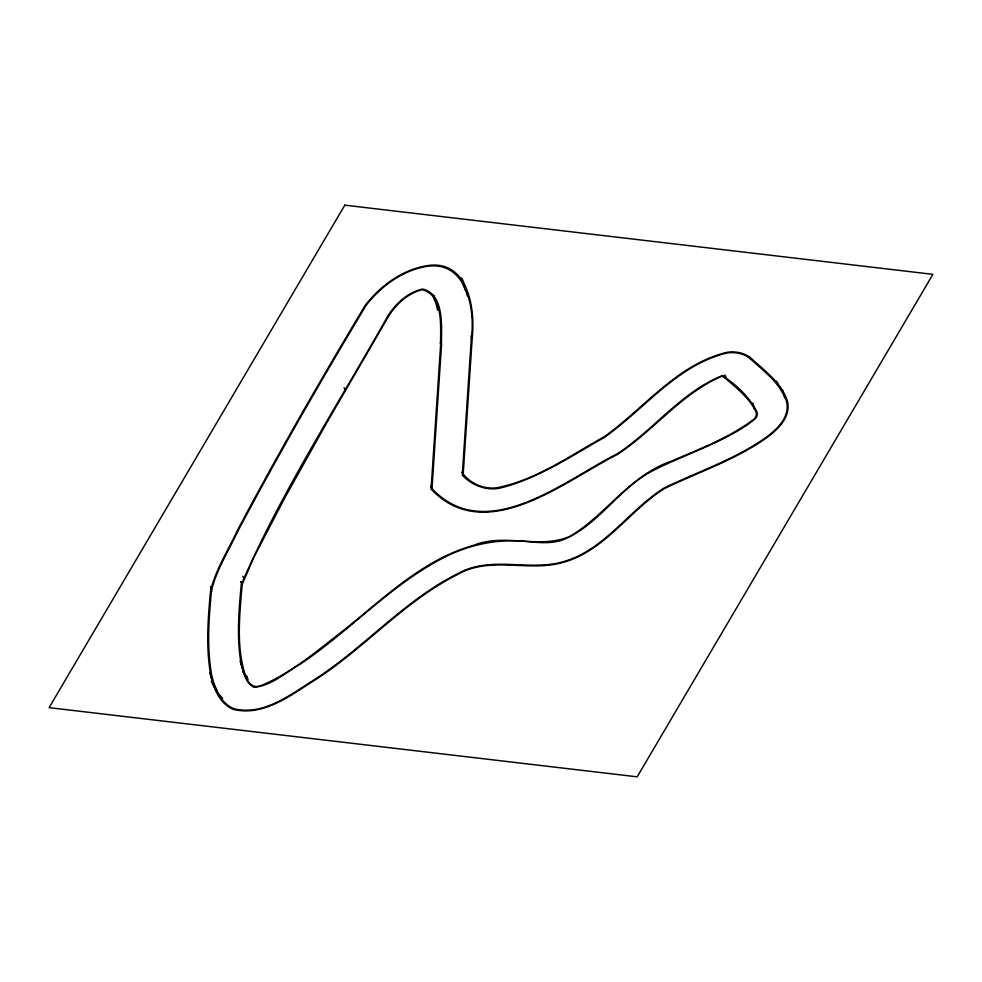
<?xml version="1.0" encoding="UTF-8"?>
<svg xmlns="http://www.w3.org/2000/svg" width="982" height="982" viewBox="0 0 982 982"><rect width="100%" height="100%" fill="white"/><g stroke="black" fill="none" stroke-linecap="round" stroke-linejoin="round"><path stroke-width="1.47" d="M471.299 338.716C475.337 310.054 467.125 261.887 428.753 266.085C403.577 269.559 381.544 285.652 366.139 305.279C321.642 379.396 278.458 454.396 238.049 530.845C228.867 550.472 216.703 569.327 211.486 590.526C208.871 618.476 206.637 646.905 211.646 674.72C214.616 688.149 220.336 703.038 233.974 708.746C264.293 716.124 291.605 693.722 315.811 678.771C365.292 646.561 404.83 600.002 458.042 573.525C490.926 555.125 528.819 571.634 563.177 561.729C605.01 549.932 628.627 510.235 663.979 488.103C697.232 471.925 732.94 460.153 763.677 439.064C775.89 430.57 790.989 417.362 786.312 400.693C779.99 383.029 764.106 371.368 750.739 359.179C744.331 353.459 735.297 351.765 726.987 352.992C677.089 364.948 644.769 408.88 604.384 437.383C571.573 455.967 539.388 477.706 502.551 487.465C487.882 491.687 472.526 485.918 462.252 475.165L471.299 338.729M463.16 474.76L472.195 338.508C475.398 309.551 468.66 260.672 428.95 265.385C403.406 268.896 381.016 285.173 365.378 305.107C320.856 379.261 277.648 454.298 237.214 530.783C228.02 550.485 215.782 569.413 210.59 590.698C207.963 618.697 205.729 647.175 210.749 675.039C213.745 688.628 219.587 703.652 233.385 709.397C264.072 716.946 291.777 694.397 316.278 679.213C365.697 647.064 405.173 600.579 458.275 574.102C491.123 555.775 528.942 572.432 563.238 562.367C605.219 550.607 628.971 510.873 664.372 488.594C697.662 472.44 733.394 460.619 764.156 439.506C776.627 430.84 791.946 417.338 787.208 400.349C780.862 382.599 764.917 370.865 751.488 358.614C744.908 352.759 735.653 351.053 727.122 352.305C676.991 364.187 644.487 408.205 603.991 436.892C569.658 455.857 536.246 479.916 497.125 487.71C483.77 489.785 469.261 483.193 461.921 472.146M440.243 342.779L441.483 345.394C441.2 327.779 445.104 294.355 422.505 289.015C408.058 292.28 396.139 303.254 388.197 315.382C338.25 404.449 281.76 490.718 241.241 584.658C238.81 611.062 236.502 637.919 241.191 664.213C243.561 672.412 245.463 682.736 253.638 687.216C271.167 686.283 285.639 672.449 300.296 664.053C351.838 629.806 393.598 581.234 450.087 554.535C469.384 545.783 490.448 540.775 511.671 540.8C528.23 540.542 545.108 545.354 561.373 540.407C597.522 526.708 617.629 489.515 651.312 471.52C683.042 454.948 718.075 444.662 747.953 424.457C751.414 421.204 759.111 418.111 756.938 412.047C749.72 397.133 735.997 384.318 722.335 375.676C681.177 392.063 653.816 429.993 617.212 453.819C564.736 480.1 486.667 546.09 431.982 488.68L441.507 345.075M754.127 408.954L753.034 403.442M242.137 584.523C239.804 614.315 235.962 645.407 245.083 674.462M240.111 661.328C243.524 669.982 247.169 690.518 260.365 685.853C292.071 672.965 318.18 649.765 345.075 629.18C384.834 597.4 423.205 559.458 473.594 545.317C505.018 532.6 539.891 549.859 570.493 536.074C606.692 514.151 630.567 474.613 672.179 460.865C699.442 448.921 727.969 438.365 752.089 420.529C756.398 418.258 757.699 413.373 754.876 409.359C747.376 396.298 735.162 386.81 723.979 377.076C722.961 376.106 721.61 376.278 720.432 376.781C680.722 394.506 653.496 430.693 617.604 454.322C564.748 480.922 486.078 546.986 431.073 489.097L440.587 345.59C440.218 328.172 444.257 295.57 422.321 289.715C408.279 292.98 396.716 303.684 388.995 315.504L327.006 422.334L284.915 497.678L253.712 557.58L242.137 584.523L240.897 581.909M211.719 591.459L211.486 590.526M245.537 674.953L247.206 676.831M248.127 679.274L242.91 671.872M222.656 698.411L216.322 691.291L211.314 681.373M776.197 381.028L777.904 383.287M779.831 386.577L782.691 392.812M461.552 277.992L463.001 280.57M460.693 278.409L465.456 290.562M217.157 690.825L212.186 680.992L209.755 672.461M749.499 356.564L750.739 359.179M724.888 374.977L726.128 377.591M724.139 375.529L725.379 378.144M470.955 335.893L472.195 338.508M430.742 486.078L431.982 488.68M344.105 387.73L345.345 390.345M242.849 576.299L244.088 578.914M240.946 581.688L242.186 584.302M210.394 586.598L211.633 589.212M782.507 389.731L784.802 397.87M751.77 402.829L752.948 405.861M463.479 281.944L467.457 296.073M433.921 295.521L437.665 310.177M432.62 294.674L434.768 300.873M344.817 205.164L49.1 707.654L637.183 776.836L932.9 274.346L344.817 205.164"/></g></svg>
